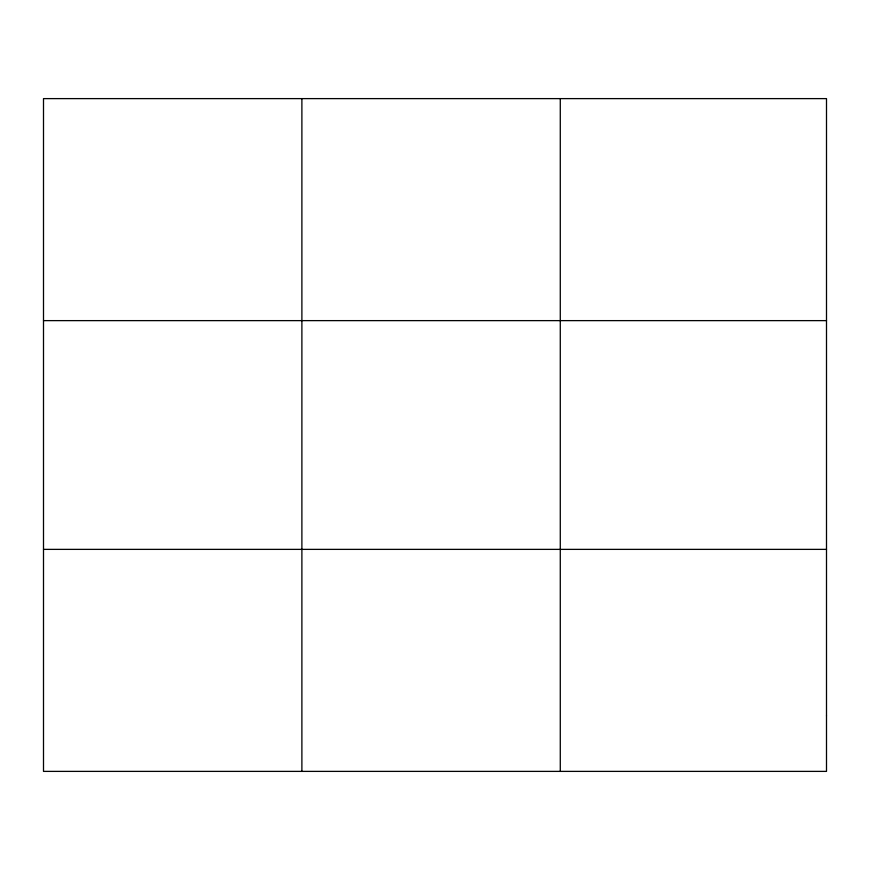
<?xml version="1.0" encoding="UTF-8"?>
<svg xmlns="http://www.w3.org/2000/svg" width="870" height="870" viewBox="0 0 870 870"><rect width="100%" height="100%" fill="white"/><g stroke="black" fill="none" stroke-linecap="round" stroke-linejoin="round"><path stroke-width="1.3" d="M301.89 98.614L301.89 771.385M560.28 98.614L560.28 771.385M43.5 320.628L826.5 320.628M43.5 549.372L826.5 549.372M826.5 715.879L826.5 771.385L43.5 771.385L43.5 98.614L826.5 98.614L826.5 715.879"/></g></svg>
